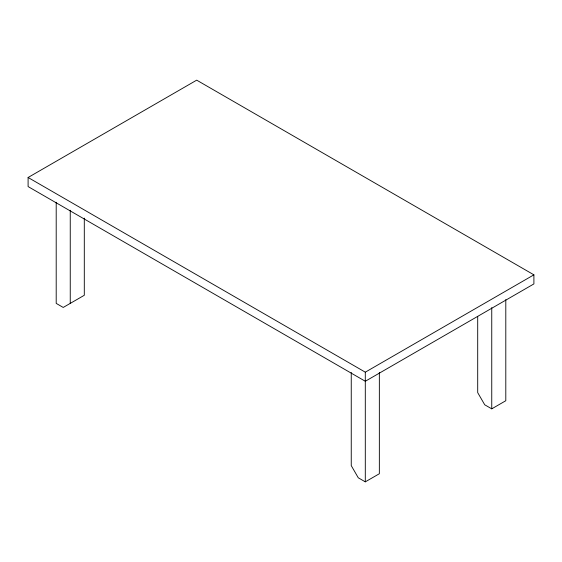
<?xml version="1.0" encoding="UTF-8"?>
<svg xmlns="http://www.w3.org/2000/svg" width="562" height="562" viewBox="0 0 562 562"><rect width="100%" height="100%" fill="white"/><g stroke="black" fill="none" stroke-linecap="round" stroke-linejoin="round"><path stroke-width="0.84" d="M28.1 177.494L196.7 80.155L533.9 274.832L533.9 283.922L365.3 381.261L28.1 186.577L28.1 177.494L365.3 372.177L533.9 274.832M351.25 372.515L351.25 465.624L358.275 477.791L365.3 481.845L379.35 473.738L379.35 372.522M477.7 316.357L477.7 392.62L484.725 404.788L491.75 408.841L505.8 400.727L505.8 299.609M491.75 307.625L491.75 408.841M365.3 372.177L365.3 481.845M84.3 218.133L84.3 295.275L63.225 307.442L56.2 303.389L56.2 202.271M70.25 210.279L70.25 303.389"/></g></svg>
